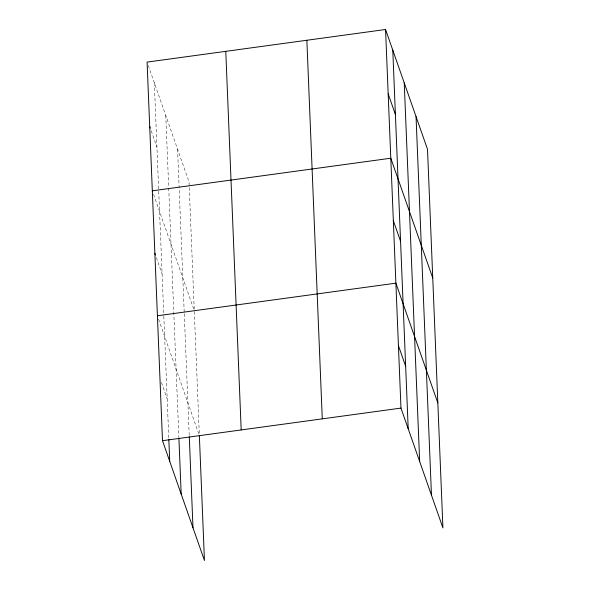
<?xml version="1.0" encoding="UTF-8"?>
<svg xmlns="http://www.w3.org/2000/svg" width="590" height="590" viewBox="0 0 590 590"><rect width="100%" height="100%" fill="white"/><g stroke="black" fill="none" stroke-linecap="round" stroke-linejoin="round"><path stroke-width="0.44" stroke-dasharray="2.95 2.21" d="M148.282 65.542L189.029 181.897L194.235 309.706M151.202 130.766L156.925 147.102M153.525 194.265L193.97 309.757M156.372 257.594L162.095 273.937M158.614 319.205L199.059 434.697M161.453 382.534L167.177 398.877M194.309 311.542L199.324 434.646M177.568 149.174L184.235 312.811M184.272 313.733L189.25 435.914M165.768 115.463L168.688 187.185M168.725 188.099L178.866 437.109M154.307 82.74L158.688 190.319M158.725 191.241L163.777 315.274M163.814 316.196L168.792 438.377"/><path stroke-width="0.89" d="M385.55 29.5L400.971 408.103L442.92 527.903L427.507 149.299L385.55 29.5L147.08 62.098L162.493 440.7L204.45 560.5L199.361 435.56M152.316 190.828L390.794 158.223L432.75 278.023M157.405 315.768L395.883 283.163L437.832 402.963M162.493 440.7L400.971 408.103M388.176 93.862L395.403 114.504M393.338 220.697L400.566 241.332M398.427 345.637L405.654 366.272M149.698 126.466L150.303 128.185M154.86 253.294L155.465 255.013M416.046 116.577L431.467 495.18M404.239 82.866L419.66 461.469M392.785 50.143L408.199 428.746M306.859 40.26L322.273 418.863M225.771 51.345L241.192 429.948M189.287 436.829L192.989 527.777M178.903 438.031L181.182 494.066M168.828 439.299L169.721 461.343"/></g></svg>
